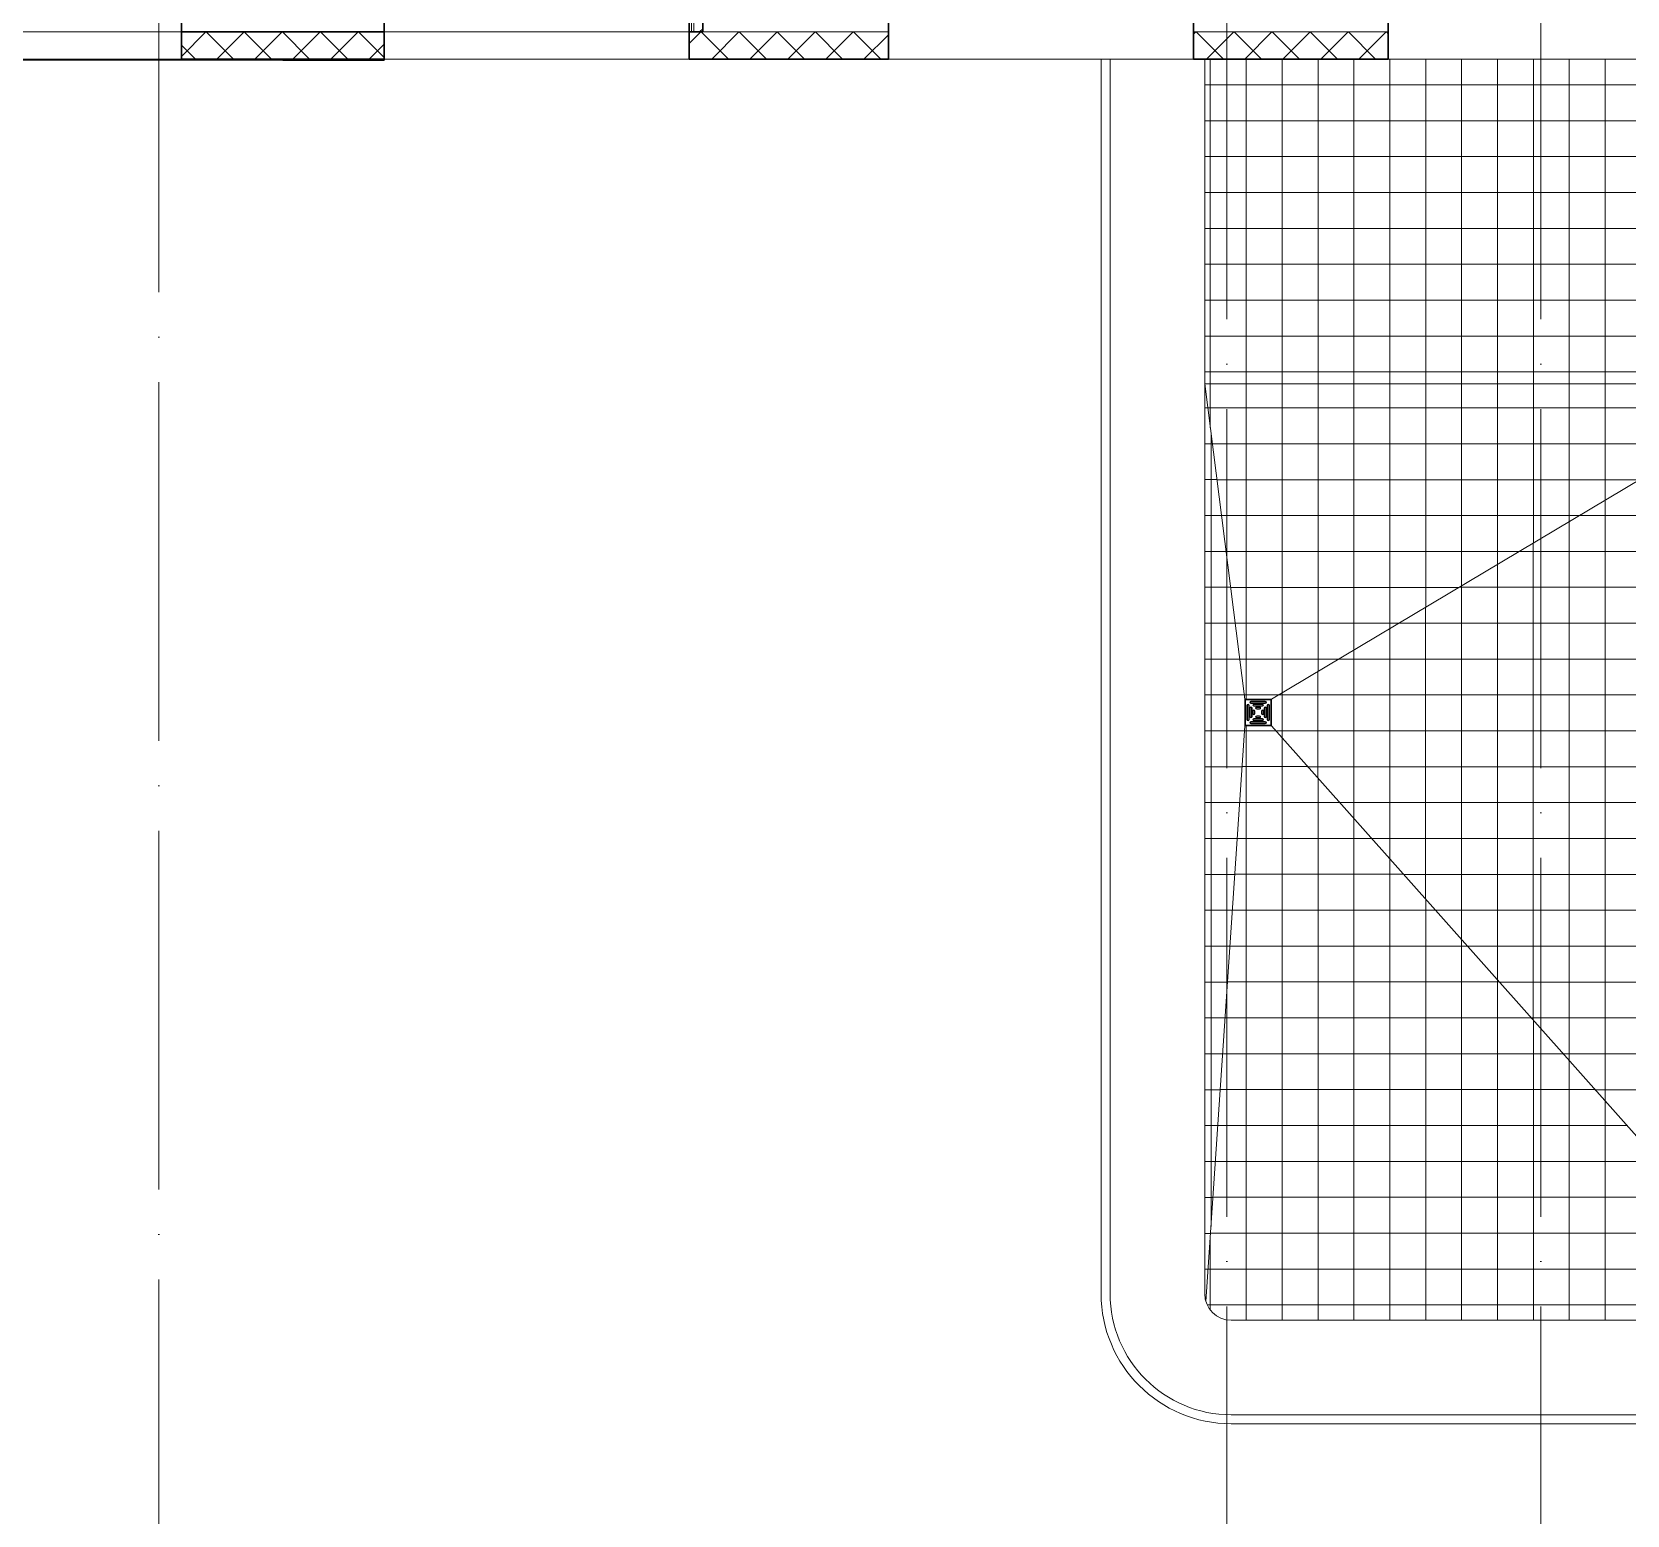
# Model space of a CAD drawing. Header units: millimetres. Extents: x -1073752 to 1436911, y -1379358 to 94781.
# Drawn here: x -1034011 to -1025123, y -1035170 to -1026906 of the extents above; entities that cross this region are included whole.
import ezdxf

# ---------------------------------------------------------------- set-up
doc = ezdxf.new("R2010")
doc.units = ezdxf.units.MM
doc.linetypes.add('ADSK_Линия сетки', pattern=[25, 20, -2.5, 0, -2.5])
for name, color, linetype, lineweight in [('Крыша', 7, 'Continuous', 9), ('Крыша штриховка', 7, 'Continuous', 9), ('Оборудование', 7, 'Continuous', 18), ('Оси', 252, 'Continuous', 9), ('Стены внутренние', 7, 'Continuous', 18), ('Стены наружные', 7, 'Continuous', 18), ('Стены штриховка', 7, 'Continuous', 9)]:
    doc.layers.add(name, color=color, linetype=linetype, lineweight=lineweight)

# ---------------------------------------------------------------- blocks, each defined once
blk = doc.blocks.new('2 этаж')
at = {"layer": 'Крыша', "color": 251, "true_color": 0x636466}
for p, q in [((137931, -21148.7), (131303, -21150.8)), ((131303, -21149.8), (137939, -21149.8)), ((131527, -22907.3), (131303.1, -21150.8)), ((131675, -22907.3), (134621, -21149.8)), ((131675, -22907.3), (131527, -22907.3)), ((131527, -22907.3), (131527, -23055.3)), ((131675, -23055.3), (131675, -22907.3)), ((131310.1, -26263.1), (131527, -23055.3)), ((131527, -23055.3), (131675, -23055.3)), ((131675, -23055.3), (134621, -26367.8)), ((134621, -26367.8), (131675, -23055.3))]:
    blk.add_line(p, q, dxfattribs=at)
at = {"layer": 'Крыша штриховка', "color": 251, "linetype": 'Continuous', "true_color": 0x636466}
for p, q in [((131334.4, -19341.3), (131334.4, -21150.7)), ((131534.4, -19341.3), (131534.4, -21150.7)), ((131734.4, -19341.3), (131734.4, -21150.6)), ((131934.4, -19341.3), (131934.4, -21150.6)), ((132134.4, -19341.3), (132134.4, -21150.5)), ((132334.4, -19341.3), (132334.4, -21150.4)), ((132534.4, -19341.3), (132534.4, -21150.4)), ((132734.4, -19341.3), (132734.4, -21150.3)), ((132934.4, -19341.3), (132934.4, -21150.3)), ((133134.4, -19341.3), (133134.4, -21150.2)), ((133334.4, -19341.3), (133334.4, -21150.1)), ((133534.4, -19341.3), (133534.4, -21150.1)), ((137931, -19484.4), (131303, -19484.4)), ((137931, -19684.4), (131303, -19684.4)), ((137931, -19884.3), (131303, -19884.3)), ((137931, -20084.3), (131303, -20084.3)), ((137931, -20284.3), (131303, -20284.3)), ((137931, -20484.3), (131303, -20484.3)), ((137931, -20684.3), (131303, -20684.3)), ((137931, -20884.2), (131303, -20884.2)), ((137931, -21084.2), (131303, -21084.2)), ((131334.4, -21396.2), (131334.4, -21149.8)), ((131534.4, -22907.3), (131534.4, -21149.8)), ((131734.4, -22871.8), (131734.4, -21149.8)), ((131934.4, -22752.5), (131934.4, -21149.8)), ((132134.4, -22633.2), (132134.4, -21149.8)), ((132334.4, -22513.9), (132334.4, -21149.8)), ((132534.4, -22394.6), (132534.4, -21149.8)), ((132734.4, -22275.2), (132734.4, -21149.8)), ((132934.4, -22155.9), (132934.4, -21149.8)), ((133134.4, -22036.6), (133134.4, -21149.8)), ((133334.4, -21917.3), (133334.4, -21149.8)), ((133534.4, -21798), (133534.4, -21149.8)), ((131320, -21283.7), (131303, -21283.7)), ((131320.2, -21284.6), (134394.9, -21284.6)), ((131345.5, -21483.7), (131303, -21483.7)), ((131338.4, -25845), (131338.4, -21428)), ((131345.7, -21484.5), (134059.8, -21484.5)), ((131371, -21683.7), (131303, -21683.7)), ((131371.2, -21684.5), (133724.7, -21684.5)), ((133533.7, -21798.4), (133533.7, -25145.2)), ((131396.5, -21883.7), (131303, -21883.7)), ((131396.6, -21884.4), (133389.6, -21884.4)), ((133333.7, -21917.7), (133333.7, -24920.3)), ((133390.7, -21883.7), (134621, -21883.7)), ((133133.7, -22037), (133133.7, -24695.5)), ((131422, -22083.7), (131303, -22083.7)), ((131422.1, -22084.3), (133054.5, -22084.3)), ((133055.4, -22083.7), (134621, -22083.7)), ((132933.7, -22156.3), (132933.7, -24470.6)), ((131447.5, -22283.7), (131303, -22283.7)), ((131447.6, -22284.2), (132719.4, -22284.2)), ((132720.2, -22283.7), (134621, -22283.7)), ((132733.8, -22275.6), (132733.8, -24245.8)), ((132533.8, -22394.9), (132533.8, -24020.9)), ((131473, -22483.7), (131303, -22483.7)), ((131473.1, -22484.1), (132384.3, -22484.1)), ((132384.9, -22483.7), (134621, -22483.7)), ((132333.8, -22514.2), (132333.8, -23796.1)), ((132133.9, -22633.5), (132133.9, -23571.2)), ((131498.5, -22683.7), (131303, -22683.7)), ((131498.6, -22684), (132049.2, -22684)), ((131933.9, -22752.8), (131933.9, -23346.4)), ((132049.7, -22683.7), (134621, -22683.7)), ((131524, -22883.7), (131303, -22883.7)), ((131524, -22884), (131714.1, -22884)), ((131714.4, -22883.7), (134621, -22883.7)), ((131733.9, -22872.1), (131733.9, -23121.5)), ((131525.1, -23083.7), (131303, -23083.7)), ((131700, -23083.3), (131525.1, -23083.3)), ((131534.4, -23055.3), (131534.4, -26367.8)), ((131700.3, -23083.7), (134621, -23083.7)), ((131734.4, -23122.1), (131734.4, -26367.8)), ((131511.6, -23283.7), (131303, -23283.7)), ((131877.8, -23283.3), (131511.6, -23283.3)), ((131878.2, -23283.7), (134621, -23283.7)), ((131934.4, -23346.9), (131934.4, -26367.8)), ((131498, -23483.7), (131303, -23483.7)), ((132055.7, -23483.3), (131498.1, -23483.3)), ((132056.1, -23483.7), (134621, -23483.7)), ((132134.4, -23571.8), (132134.4, -26367.8)), ((131484.5, -23683.7), (131303, -23683.7)), ((132233.5, -23683.3), (131484.5, -23683.3)), ((132233.9, -23683.7), (134621, -23683.7)), ((132334.4, -23796.7), (132334.4, -26367.8)), ((131471, -23883.7), (131303, -23883.7)), ((132411.4, -23883.2), (131471, -23883.2)), ((132411.8, -23883.7), (134621, -23883.7)), ((131457.5, -24083.7), (131303, -24083.7)), ((132589.2, -24083.2), (131457.5, -24083.2)), ((132534.4, -24021.6), (132534.4, -26367.8)), ((132589.7, -24083.7), (134621, -24083.7)), ((132734.4, -24246.5), (132734.4, -26367.8)), ((131443.9, -24283.7), (131303, -24283.7)), ((132767.1, -24283.2), (131444, -24283.2)), ((132767.5, -24283.7), (134621, -24283.7)), ((131430.4, -24483.7), (131303, -24483.7)), ((132944.9, -24483.2), (131430.4, -24483.2)), ((132934.4, -24471.4), (132934.4, -26367.8)), ((132945.4, -24483.7), (134621, -24483.7)), ((131416.9, -24683.7), (131303, -24683.7)), ((133122.7, -24683.1), (131416.9, -24683.1)), ((133123.3, -24683.7), (134621, -24683.7)), ((133134.4, -24696.3), (133134.4, -26367.8)), ((131403.4, -24883.7), (131303, -24883.7)), ((133300.6, -24883.1), (131403.4, -24883.1)), ((133301.1, -24883.7), (134621, -24883.7)), ((133334.4, -24921.1), (133334.4, -26367.8)), ((131389.8, -25083.7), (131303, -25083.7)), ((133478.4, -25083.1), (131389.9, -25083.1)), ((133479, -25083.7), (134621, -25083.7)), ((133534.4, -25146), (133534.4, -26367.8)), ((131376.3, -25283.7), (131303, -25283.7)), ((133656.3, -25283.1), (131376.4, -25283.1)), ((131362.8, -25483.7), (131303, -25483.7)), ((133834.1, -25483), (131362.8, -25483)), ((131349.3, -25683.7), (131303, -25683.7)), ((134012, -25683), (131349.3, -25683)), ((131335.7, -25883.7), (131303, -25883.7)), ((131334.4, -25903.3), (131334.4, -26308.9)), ((134189.8, -25883), (131335.8, -25883)), ((131322.2, -26083.7), (131303, -26083.7)), ((134367.7, -26083), (131322.3, -26083)), ((134545.5, -26282.9), (131318.3, -26282.9))]:
    blk.add_line(p, q, dxfattribs=at)
at = {"layer": 'Оборудование', "color": 251, "true_color": 0x636466}
for p, q in [((131675, -22907.3), (131527, -22907.3)), ((131527, -22907.3), (131527, -23055.3)), ((131531, -23051.3), (131531, -22911.3)), ((131531, -22911.3), (131671, -22911.3)), ((131560.6, -22918.6), (131640.6, -22918.6)), ((131560.6, -22921.1), (131640.6, -22921.1)), ((131560.6, -22928.6), (131640.6, -22928.6)), ((131560.6, -22931.1), (131640.6, -22931.1)), ((131671, -22911.3), (131671, -23051.3)), ((131675, -23055.3), (131675, -22907.3)), ((131538.4, -22940.9), (131538.4, -23020.9)), ((131540.9, -22940.9), (131540.9, -23020.9)), ((131548.4, -22940.9), (131548.4, -23020.9)), ((131550.9, -22940.9), (131550.9, -23020.9)), ((131554.4, -22956.9), (131554.4, -23004.9)), ((131556.9, -22956.9), (131556.9, -23004.9)), ((131564.4, -22956.9), (131564.4, -23004.9)), ((131566.9, -22956.9), (131566.9, -23004.9)), ((131570.4, -22972.9), (131570.4, -22988.9)), ((131572.9, -22972.9), (131572.9, -22988.9)), ((131576.6, -22934.6), (131624.6, -22934.6)), ((131576.6, -22937.1), (131624.6, -22937.1)), ((131576.6, -22944.6), (131624.6, -22944.6)), ((131576.6, -22947.1), (131624.6, -22947.1)), ((131576.6, -23015.4), (131624.6, -23015.4)), ((131576.6, -23017.9), (131624.6, -23017.9)), ((131580.4, -22972.9), (131580.4, -22988.9)), ((131582.9, -22972.9), (131582.9, -22988.9)), ((131592.6, -22950.6), (131608.6, -22950.6)), ((131592.6, -22953.1), (131608.6, -22953.1)), ((131592.6, -22960.6), (131608.6, -22960.6)), ((131592.6, -22963.1), (131608.6, -22963.1)), ((131592.6, -22999.4), (131608.6, -22999.4)), ((131592.6, -23001.9), (131608.6, -23001.9)), ((131592.6, -23009.4), (131608.6, -23009.4)), ((131592.6, -23011.9), (131608.6, -23011.9)), ((131619.1, -22972.9), (131619.1, -22988.9)), ((131621.6, -22972.9), (131621.6, -22988.9)), ((131629.1, -22972.9), (131629.1, -22988.9)), ((131631.6, -22972.9), (131631.6, -22988.9)), ((131635.1, -22956.9), (131635.1, -23004.9)), ((131637.6, -22956.9), (131637.6, -23004.9)), ((131645.1, -22956.9), (131645.1, -23004.9)), ((131647.6, -22956.9), (131647.6, -23004.9)), ((131651.1, -22940.9), (131651.1, -23020.9)), ((131653.6, -22940.9), (131653.6, -23020.9)), ((131661.1, -22940.9), (131661.1, -23020.9)), ((131663.6, -22940.9), (131663.6, -23020.9)), ((131527, -23055.3), (131675, -23055.3)), ((131671, -23051.3), (131531, -23051.3)), ((131560.6, -23031.4), (131640.6, -23031.4)), ((131560.6, -23033.9), (131640.6, -23033.9)), ((131560.6, -23041.4), (131640.6, -23041.4)), ((131560.6, -23043.9), (131640.6, -23043.9)), ((131576.6, -23025.4), (131624.6, -23025.4)), ((131576.6, -23027.9), (131624.6, -23027.9))]:
    blk.add_line(p, q, dxfattribs=at)
for centre, radius, start, end in [((131560.6, -22924.9), 6.24, 90, 270), ((131560.6, -22924.9), 3.76, 90, 270), ((131640.6, -22924.9), 6.24, 270, 90), ((131640.6, -22924.9), 3.76, 270, 90), ((131544.6, -22940.9), 6.24, 0, 180), ((131544.6, -22940.9), 3.76, 0, 180), ((131560.6, -22956.9), 6.24, 0, 180), ((131560.6, -23004.9), 6.24, 180, 0), ((131560.6, -22956.9), 3.76, 0, 180), ((131560.6, -23004.9), 3.76, 180, 0), ((131576.6, -22940.9), 6.24, 90, 270), ((131576.6, -22972.9), 6.24, 0, 180), ((131576.6, -22988.9), 6.24, 180, 0), ((131576.6, -23021.6), 6.24, 90, 270), ((131576.6, -22940.9), 3.76, 90, 270), ((131576.6, -22972.9), 3.76, 0, 180), ((131576.6, -22988.9), 3.76, 180, 0), ((131576.6, -23021.6), 3.76, 90, 270), ((131592.6, -22956.9), 6.24, 90, 270), ((131592.6, -23005.6), 6.24, 90, 270), ((131592.6, -22956.9), 3.76, 90, 270), ((131592.6, -23005.6), 3.76, 90, 270), ((131608.6, -22956.9), 6.24, 270, 90), ((131608.6, -22956.9), 3.76, 270, 90), ((131608.6, -23005.6), 6.24, 270, 90), ((131608.6, -23005.6), 3.76, 270, 90), ((131625.4, -22972.9), 6.24, 0, 180), ((131625.4, -22988.9), 6.24, 180, 0), ((131625.4, -22972.9), 3.76, 0, 180), ((131625.4, -22988.9), 3.76, 180, 0), ((131624.6, -22940.9), 6.24, 270, 90), ((131624.6, -22940.9), 3.76, 270, 90), ((131624.6, -23021.6), 6.24, 270, 90), ((131624.6, -23021.6), 3.76, 270, 90), ((131641.4, -22956.9), 6.24, 0, 180), ((131641.4, -23004.9), 6.24, 180, 0), ((131641.4, -22956.9), 3.76, 0, 180), ((131641.4, -23004.9), 3.76, 180, 0), ((131657.4, -22940.9), 6.24, 0, 180), ((131657.4, -22940.9), 3.76, 0, 180), ((131544.6, -23020.9), 6.24, 180, 0), ((131544.6, -23020.9), 3.76, 180, 0), ((131560.6, -23037.6), 6.24, 90, 270), ((131560.6, -23037.6), 3.76, 90, 270), ((131640.6, -23037.6), 6.24, 270, 90), ((131640.6, -23037.6), 3.76, 270, 90), ((131657.4, -23020.9), 6.24, 180, 0), ((131657.4, -23020.9), 3.76, 180, 0)]:
    blk.add_arc(centre, radius, start, end, dxfattribs=at)
at = {"layer": 'Оси', "color": 251, "linetype": 'ADSK_Линия сетки', "ltscale": 100, "true_color": 0x636466}
for p, q in [((131426, 33711.4), (131426, -32265.4)), ((133176, 33711.4), (133176, -32265.4)), ((125476, -1139.3), (125476, -32265.4))]:
    blk.add_line(p, q, dxfattribs=at)
at = {"layer": 'Стены внутренние', "color": 251, "lineweight": 30, "true_color": 0x636466}
for p, q in [((125601, -18639.3), (125601, -19341.3)), ((126731, -19341.3), (126731, -18639.3)), ((128506, -18639.3), (128506, -19189.3)), ((129541, -19341.3), (129541, -18639.3)), ((131241, -18639.3), (131241, -19341.3)), ((132326, -19341.3), (132326, -18639.3)), ((125601, -19189.3), (126731, -19189.3)), ((128506, -19189.3), (128431, -19189.3)), ((128431, -19189.3), (128431, -19341.3)), ((125601, -19341.3), (126731, -19341.3)), ((128431, -19341.3), (129541, -19341.3)), ((131241, -19341.3), (132326, -19341.3))]:
    blk.add_line(p, q, dxfattribs=at)
at = {"layer": 'Стены внутренние', "color": 251, "true_color": 0x636466}
for p, q in [((125601, -19189.3), (123901, -19189.3)), ((128431, -19189.3), (126731, -19189.3)), ((128506, -19189.3), (129541, -19189.3)), ((131241, -19189.3), (132326, -19189.3)), ((128431, -19341.3), (126731, -19341.3)), ((131241, -19341.3), (129541, -19341.3)), ((130726, -26219.8), (130726, -19341.3)), ((130776, -19341.3), (130776, -26219.8)), ((131303, -19341.3), (131303, -26219.8)), ((134026, -19341.3), (132326, -19341.3)), ((131451, -26367.8), (137791, -26367.8)), ((131451, -26894.8), (137791, -26894.8)), ((137791, -26944.8), (131451, -26944.8))]:
    blk.add_line(p, q, dxfattribs=at)
at = {"layer": 'Стены внутренние', "color": 251, "linetype": 'Continuous', "lineweight": 9, "true_color": 0x636466}
for p, q in [((125603, -19324.3), (125738, -19189.3)), ((125889.6, -19339.3), (125739.6, -19189.3)), ((125800.2, -19339.3), (125950.2, -19189.3)), ((126101.8, -19339.3), (125951.8, -19189.3)), ((126012.3, -19339.3), (126162.3, -19189.3)), ((126313.9, -19339.3), (126163.9, -19189.3)), ((126224.4, -19339.3), (126374.4, -19189.3)), ((126526, -19339.3), (126376, -19189.3)), ((126436.6, -19339.3), (126586.6, -19189.3)), ((126729, -19330.1), (126588.2, -19189.3)), ((128431, -19254), (128495.8, -19189.3)), ((128647.3, -19339.3), (128497.3, -19189.3)), ((128557.9, -19339.3), (128707.9, -19189.3)), ((128859.5, -19339.3), (128709.5, -19189.3)), ((128770, -19339.3), (128920, -19189.3)), ((129071.6, -19339.3), (128921.6, -19189.3)), ((128982.2, -19339.3), (129132.2, -19189.3)), ((129283.7, -19339.3), (129133.7, -19189.3)), ((129194.3, -19339.3), (129344.3, -19189.3)), ((129495.9, -19339.3), (129345.9, -19189.3)), ((131241, -19201.7), (131253.5, -19189.3)), ((131405.1, -19339.3), (131255.1, -19189.3)), ((131315.6, -19339.3), (131465.6, -19189.3)), ((131617.2, -19339.3), (131467.2, -19189.3)), ((131527.7, -19339.3), (131677.7, -19189.3)), ((131829.3, -19339.3), (131679.3, -19189.3)), ((131739.9, -19339.3), (131889.9, -19189.3)), ((132041.5, -19339.3), (131891.5, -19189.3)), ((131952, -19339.3), (132102, -19189.3)), ((132253.6, -19339.3), (132103.6, -19189.3)), ((132164.1, -19339.3), (132314.1, -19189.3)), ((132326, -19199.5), (132315.7, -19189.3)), ((125677.5, -19339.3), (125601, -19262.8)), ((126648.7, -19339.3), (126731, -19256.9)), ((129406.4, -19339.3), (129541, -19204.7)), ((125601, -19329.1), (125603, -19329.1)), ((125636.5, -19341.3), (125635.4, -19339.3)), ((126223.1, -19341.3), (126222, -19339.3)), ((128435.2, -19339.3), (128431, -19335)), ((129038.7, -19341.3), (129037.6, -19339.3)), ((131502.4, -19341.3), (131501.3, -19339.3))]:
    blk.add_line(p, q, dxfattribs=at)
at = {"layer": 'Стены внутренние', "color": 251, "true_color": 0x636466}
for radius in [725, 675, 148]:
    blk.add_arc((131451, -26219.8), radius, 180, 270, dxfattribs=at)
at = {"layer": 'Стены наружные', "color": 251, "lineweight": 30, "true_color": 0x636466}
for p, q in [((128431, -18454.3), (128431, -19189.3)), ((126166, -19341.3), (126166, -19346.3)), ((126166, -19346.3), (126731, -19346.3)), ((126731, -19346.3), (126731, -19341.3))]:
    blk.add_line(p, q, dxfattribs=at)
at = {"layer": 'Стены наружные', "color": 251, "linetype": 'Continuous', "lineweight": 9, "true_color": 0x636466}
for p, q in [((128488.7, -19189.3), (128506, -19171.9)), ((126226, -19346.3), (126223.1, -19341.3))]:
    blk.add_line(p, q, dxfattribs=at)
at = {"layer": 'Стены наружные', "color": 251, "true_color": 0x636466}
for p, q in [((123901, -19341.3), (125601, -19341.3)), ((126166, -19346.3), (123901, -19346.3)), ((125601, -19346.3), (125601, -19341.3)), ((126153.1, -19346.3), (126153.1, -19341.3))]:
    blk.add_line(p, q, dxfattribs=at)
at = {"layer": 'Стены штриховка', "color": 251, "true_color": 0x636466}
for p, q in [((128443.5, -18539.3), (128443.5, -19189.3)), ((128456, -18539.3), (128456, -19189.3)), ((125603, -19265.3), (125601, -19265.3)), ((125603, -19265.3), (125603, -19339.3)), ((126731, -19265.3), (126729, -19265.3)), ((126729, -19339.3), (126729, -19265.3)), ((129541, -19265.3), (129539, -19265.3)), ((129539, -19339.3), (129539, -19265.3)), ((131243, -19265.3), (131241, -19265.3)), ((131243, -19265.3), (131243, -19339.3)), ((132326, -19265.3), (132324, -19265.3)), ((132324, -19339.3), (132324, -19265.3)), ((125603, -19339.3), (126729, -19339.3)), ((128431, -19339.3), (129539, -19339.3)), ((131243, -19339.3), (132324, -19339.3))]:
    blk.add_line(p, q, dxfattribs=at)

msp = doc.modelspace()

# ---------------------------------------------------------------- block references
msp.add_blockref('2 этаж', (-1158779.2, -1007716.5))

doc.saveas('drawing.dxf')
